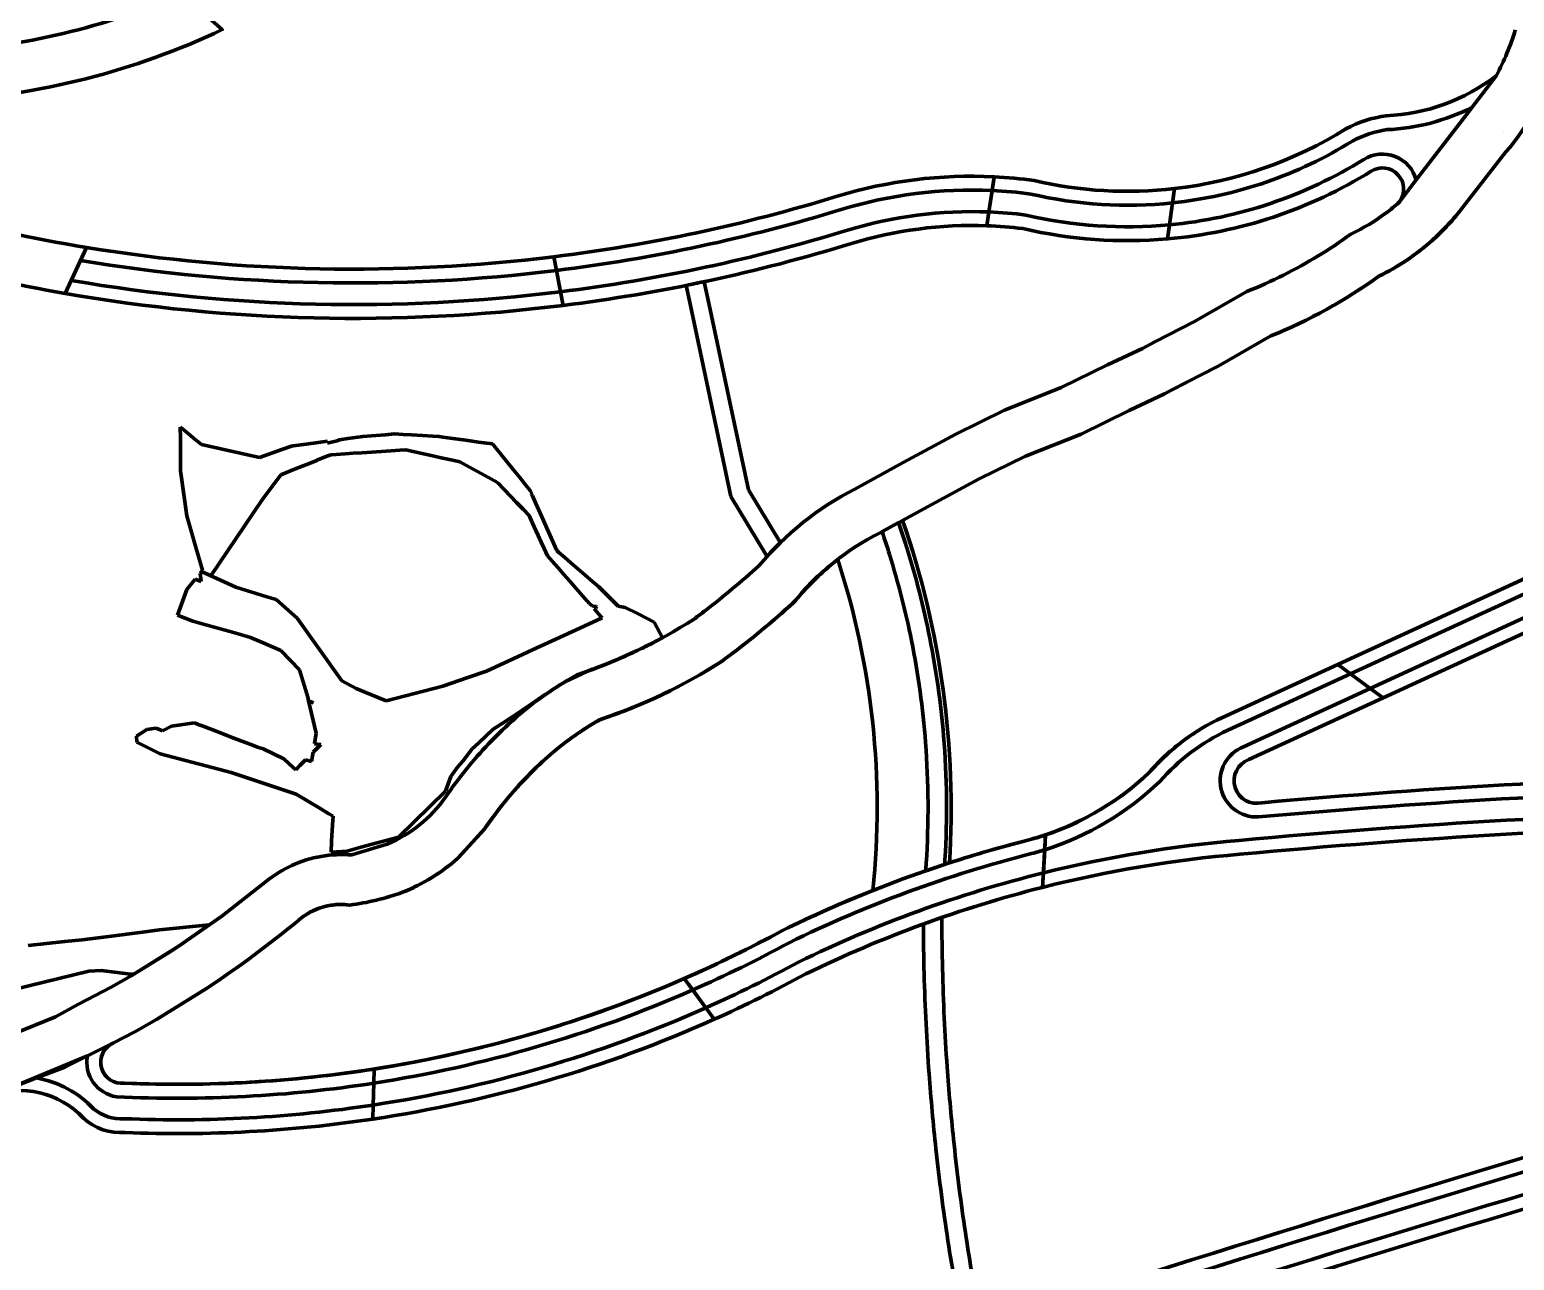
# Model space of a CAD drawing. Header units: inches. Extents: x 4096 to 6070, y 2882 to 5388.
# Drawn here: x 4502 to 4742.9, y 5058.6 to 5258.2 of the extents above; entities that cross this region are included whole.
import ezdxf

# ---------------------------------------------------------------- set-up
doc = ezdxf.new("R2010")
doc.units = ezdxf.units.IN
doc.header["$MEASUREMENT"] = 0
doc.linetypes.add('A_CONTINUOUS_LINE', pattern=[0])
for name, color, linetype, lineweight in [('access road', 150, 'Continuous', 30), ('commercial', 11, 'A_CONTINUOUS_LINE', 18), ('conservation', 92, 'Continuous', 25), ('footpath line', 2, 'Continuous', 30), ('Hatch Green', 92, 'Continuous', 15), ('secondary road', 40, 'Continuous', 30)]:
    doc.layers.add(name, color=color, linetype=linetype, lineweight=lineweight)

# ---------------------------------------------------------------- blocks, each defined once
blk = doc.blocks.new('commercial')
at = {"layer": 'commercial', "lineweight": 90}
for p, q in [((4741.48, 5238.41), (4734.49, 5229.45)), ((4707.66, 5210.45), (4707.66, 5210.45)), ((4703.34, 5208.56), (4694.78, 5203.67)), ((4694.78, 5203.67), (4687.42, 5199.86)), ((4686.09, 5199.17), (4680.39, 5196.49)), ((4687.42, 5199.86), (4686.09, 5199.17)), ((4687.42, 5199.86), (4687.42, 5199.86)), ((4680.39, 5196.49), (4672.55, 5192.66)), ((4729.74, 5162.41), (4800.31, 5194.85)), ((4672.55, 5192.66), (4663.52, 5189.07)), ((4663.52, 5189.07), (4656.02, 5185.38)), ((4656.02, 5185.38), (4647.63, 5180.84)), ((4647.63, 5180.84), (4643.61, 5178.65)), ((4633.08, 5172.31), (4633.08, 5172.31)), ((4695.41, 5146.64), (4729.74, 5162.41)), ((4575.85, 5128.65), (4572.22, 5124.67)), ((4572.22, 5124.67), (4571.52, 5123.9)), ((4572.22, 5124.67), (4572.22, 5124.67)), ((4530.65, 5102.71), (4522.56, 5097.66)), ((4522.56, 5097.66), (4519.06, 5095.7)), ((4519.06, 5095.7), (4515.55, 5093.88))]:
    blk.add_line(p, q, dxfattribs=at)
for centre, radius, start, end in [((4709.19, 5265.99), 42.47, 319.5019, 340.3713), ((4704.12, 5252.53), 38.15, 296.0192, 322.7602), ((4672.35, 5285.26), 82.72, 295.2706, 305.8999), ((4672.35, 5285.26), 82.72, 292.0007, 295.2706), ((4509.36, 5132), 142.12, 7.7427, 19.1603), ((4658.99, 5138.83), 42.34, 127.7319, 141.0181), ((4509.36, 5132), 130.12, 354.0998, 18.0475), ((4530.36, 5270.4), 142.04, 306.1498, 312.3699), ((4567.43, 5228.32), 86.34, 288.4169, 302.7557), ((4509.36, 5132), 142.12, 356.4068, 7.7427), ((4617.35, 5105.08), 47.12, 118.7144, 131.0202), ((4710.27, 5114.66), 35.26, 114.9242, 126.867), ((4710.27, 5114.66), 35.26, 126.867, 139.0767), ((4627.2, 5093.99), 61.95, 131.167, 145.9873), ((4652.29, 5170.78), 45.53, 284.8295, 313.5016), ((4714.31, 4928.4), 204.66, 104.246, 107.9579), ((4551, 5147.02), 30.91, 291.783, 311.5906), ((4714.31, 4928.4), 204.66, 111.6512, 116.1519), ((4552.44, 5105.92), 10.42, 81.9999, 130.8954), ((4548.75, 5156.23), 40.32, 277.3211, 289.9001), ((4434.69, 5247.94), 174.07, 303.4569, 309.5887), ((4526.1, 5292.24), 205.06, 285.3393, 298.5501), ((4526.1, 5292.24), 205.06, 267.5556, 285.3393), ((4516.91, 5090.75), 3.41, 113.4711, 277.433)]:
    blk.add_arc(centre, radius, start, end, dxfattribs=at)
blk = doc.blocks.new('conservation')
at = {"layer": 'conservation', "lineweight": 90}
for p, q in [((4526.41, 5193.77), (4526.41, 5193.31)), ((4526.75, 5193.49), (4526.41, 5193.77)), ((4526.41, 5193.77), (4526.41, 5193.77)), ((4526.41, 5193.31), (4526.42, 5192.39)), ((4528.05, 5192.43), (4526.75, 5193.49)), ((4526.75, 5193.49), (4526.75, 5193.49)), ((4526.42, 5192.39), (4526.43, 5191.14)), ((4526.43, 5191.14), (4526.44, 5190.64)), ((4528.51, 5192.05), (4528.05, 5192.43)), ((4528.05, 5192.43), (4528.05, 5192.43)), ((4529.88, 5190.93), (4528.51, 5192.05)), ((4528.51, 5192.05), (4528.51, 5192.05)), ((4539.28, 5188.83), (4529.88, 5190.93)), ((4529.88, 5190.93), (4529.88, 5190.93)), ((4546.83, 5191.02), (4544.74, 5190.75)), ((4548.76, 5191.28), (4546.83, 5191.02)), ((4550.32, 5191.49), (4548.76, 5191.28)), ((4550.32, 5191.22), (4550.32, 5191.49)), ((4550.32, 5191.49), (4550.32, 5191.49)), ((4550.47, 5191.25), (4550.32, 5191.22)), ((4550.32, 5191.22), (4550.32, 5191.22)), ((4551.84, 5191.53), (4550.47, 5191.25)), ((4550.47, 5191.25), (4550.47, 5191.25)), ((4552.23, 5191.74), (4551.84, 5191.53)), ((4553.62, 5191.93), (4552.23, 5191.74)), ((4552.23, 5191.74), (4552.23, 5191.74)), ((4552.23, 5191.74), (4552.23, 5191.74)), ((4552.23, 5191.74), (4552.23, 5191.74)), ((4555.21, 5192.14), (4553.62, 5191.93)), ((4553.62, 5191.93), (4553.62, 5191.93)), ((4553.62, 5191.93), (4553.62, 5191.93)), ((4556.03, 5192.25), (4555.21, 5192.14)), ((4555.21, 5192.14), (4555.21, 5192.14)), ((4555.21, 5192.14), (4555.21, 5192.14)), ((4556.73, 5192.31), (4556.03, 5192.25)), ((4558.15, 5192.42), (4556.73, 5192.31)), ((4556.73, 5192.31), (4556.73, 5192.31)), ((4556.73, 5192.31), (4556.73, 5192.31)), ((4559.7, 5192.55), (4558.15, 5192.42)), ((4558.15, 5192.42), (4558.15, 5192.42)), ((4558.15, 5192.42), (4558.15, 5192.42)), ((4561.15, 5192.67), (4559.7, 5192.55)), ((4559.7, 5192.55), (4559.7, 5192.55)), ((4561.15, 5192.67), (4561.15, 5192.67)), ((4561.15, 5192.67), (4561.15, 5192.67)), ((4562.56, 5192.59), (4561.15, 5192.67)), ((4562.56, 5192.59), (4562.56, 5192.59)), ((4562.56, 5192.59), (4562.56, 5192.59)), ((4563.94, 5192.51), (4562.56, 5192.59)), ((4563.94, 5192.51), (4563.94, 5192.51)), ((4563.94, 5192.51), (4563.94, 5192.51)), ((4565.72, 5192.41), (4563.94, 5192.51)), ((4565.72, 5192.41), (4565.72, 5192.41)), ((4567.37, 5192.32), (4565.72, 5192.41)), ((4565.72, 5192.41), (4565.72, 5192.41)), ((4567.37, 5192.32), (4567.37, 5192.32)), ((4567.37, 5192.32), (4567.37, 5192.32)), ((4568.4, 5192.26), (4567.37, 5192.32)), ((4569.02, 5192.17), (4568.4, 5192.26)), ((4569.02, 5192.17), (4569.02, 5192.17)), ((4569.02, 5192.17), (4569.02, 5192.17)), ((4570.64, 5191.94), (4569.02, 5192.17)), ((4570.64, 5191.94), (4570.64, 5191.94)), ((4570.64, 5191.94), (4570.64, 5191.94)), ((4572.74, 5191.65), (4570.64, 5191.94)), ((4572.74, 5191.65), (4572.74, 5191.65)), ((4572.74, 5191.65), (4572.74, 5191.65)), ((4574.82, 5191.36), (4572.74, 5191.65)), ((4574.82, 5191.36), (4574.82, 5191.36)), ((4574.82, 5191.36), (4574.82, 5191.36)), ((4577.08, 5191.04), (4574.82, 5191.36)), ((4577.08, 5191.04), (4577.08, 5191.04)), ((4577.08, 5191.04), (4577.08, 5191.04)), ((4579.07, 5188.59), (4577.08, 5191.04)), ((4526.44, 5190.64), (4526.45, 5189.28)), ((4526.45, 5189.28), (4526.47, 5186.64)), ((4542.91, 5190.12), (4539.28, 5188.83)), ((4544.61, 5190.73), (4542.91, 5190.12)), ((4542.91, 5190.12), (4542.91, 5190.12)), ((4544.74, 5190.75), (4544.61, 5190.73)), ((4544.74, 5190.75), (4544.74, 5190.75)), ((4548.55, 5188.38), (4548.58, 5188.4)), ((4548.58, 5188.4), (4550.35, 5189.1)), ((4550.35, 5189.1), (4550.84, 5189.3)), ((4550.84, 5189.3), (4551.69, 5189.35)), ((4551.69, 5189.35), (4553.15, 5189.45)), ((4553.15, 5189.45), (4554.45, 5189.53)), ((4554.45, 5189.53), (4555.85, 5189.62)), ((4555.85, 5189.62), (4560.6, 5189.93)), ((4555.85, 5189.62), (4557.48, 5189.73)), ((4557.48, 5189.73), (4557.49, 5189.74)), ((4560.6, 5189.93), (4562.05, 5190.03)), ((4562.05, 5190.03), (4562.99, 5190.09)), ((4562.99, 5190.09), (4563.02, 5190.09)), ((4563.02, 5190.09), (4564.42, 5189.78)), ((4564.42, 5189.78), (4566.15, 5189.39)), ((4566.15, 5189.39), (4567.6, 5189.07)), ((4567.6, 5189.07), (4567.61, 5189.06)), ((4567.61, 5189.06), (4568.96, 5188.76)), ((4568.96, 5188.76), (4568.99, 5188.76)), ((4568.99, 5188.76), (4570.86, 5188.34)), ((4579.07, 5188.59), (4579.07, 5188.59)), ((4579.07, 5188.59), (4579.07, 5188.59)), ((4580.44, 5186.9), (4579.07, 5188.59)), ((4579.07, 5188.59), (4579.07, 5188.59)), ((4526.47, 5186.64), (4526.48, 5186.28)), ((4526.48, 5186.28), (4527.45, 5179.4)), ((4539.68, 5181.96), (4542.72, 5186.06)), ((4542.72, 5186.06), (4545.23, 5187.06)), ((4545.23, 5187.06), (4546.78, 5187.68)), ((4546.78, 5187.68), (4548.55, 5188.38)), ((4570.86, 5188.34), (4571.75, 5188.14)), ((4571.75, 5188.14), (4572.23, 5187.88)), ((4572.23, 5187.88), (4572.72, 5187.61)), ((4572.72, 5187.61), (4574.53, 5186.63)), ((4574.53, 5186.63), (4576.42, 5185.6)), ((4580.44, 5186.9), (4580.44, 5186.9)), ((4581.48, 5185.62), (4580.44, 5186.9)), ((4576.42, 5185.6), (4577.86, 5184.81)), ((4577.86, 5184.81), (4579, 5183.62)), ((4579, 5183.62), (4580, 5182.57)), ((4581.48, 5185.62), (4581.48, 5185.62)), ((4581.48, 5185.62), (4581.48, 5185.62)), ((4582.66, 5184.16), (4581.48, 5185.62)), ((4581.48, 5185.62), (4581.48, 5185.62)), ((4582.66, 5184.16), (4582.66, 5184.16)), ((4583.18, 5183.52), (4582.66, 5184.16)), ((4582.66, 5184.16), (4582.66, 5184.16)), ((4531.37, 5169.65), (4539.68, 5181.96)), ((4539.68, 5181.96), (4539.68, 5181.96)), ((4580, 5182.57), (4580.97, 5181.56)), ((4580.97, 5181.56), (4582.02, 5180.46)), ((4583.44, 5182.93), (4583.18, 5183.52)), ((4583.37, 5182.89), (4583.44, 5182.93)), ((4583.4, 5182.85), (4583.37, 5182.89)), ((4583.4, 5182.85), (4583.4, 5182.85)), ((4583.54, 5182.64), (4583.4, 5182.85)), ((4583.58, 5182.61), (4583.54, 5182.64)), ((4584.12, 5181.38), (4583.58, 5182.61)), ((4583.58, 5182.61), (4583.58, 5182.61)), ((4584.12, 5181.38), (4584.12, 5181.38)), ((4584.85, 5179.72), (4584.12, 5181.38)), ((4584.12, 5181.38), (4584.12, 5181.38)), ((4527.45, 5179.4), (4529.01, 5174.07)), ((4582.02, 5180.46), (4582.99, 5179.44)), ((4582.99, 5179.44), (4583.57, 5178.17)), ((4584.85, 5179.72), (4584.85, 5179.72)), ((4585.33, 5178.63), (4584.85, 5179.72)), ((4584.85, 5179.72), (4584.85, 5179.72)), ((4583.57, 5178.17), (4584.1, 5177.02)), ((4584.1, 5177.02), (4584.49, 5176.17)), ((4585.33, 5178.63), (4585.33, 5178.63)), ((4585.89, 5177.36), (4585.33, 5178.63)), ((4585.33, 5178.63), (4585.33, 5178.63)), ((4585.89, 5177.36), (4585.89, 5177.36)), ((4586.37, 5176.28), (4585.89, 5177.36)), ((4585.89, 5177.36), (4585.89, 5177.36)), ((4529.01, 5174.07), (4530.02, 5170.57)), ((4584.49, 5176.17), (4584.98, 5175.1)), ((4584.98, 5175.1), (4585.44, 5174.1)), ((4585.44, 5174.1), (4585.99, 5172.91)), ((4586.37, 5176.28), (4586.37, 5176.28)), ((4586.79, 5175.33), (4586.37, 5176.28)), ((4586.37, 5176.28), (4586.37, 5176.28)), ((4586.79, 5175.33), (4586.79, 5175.33)), ((4587.22, 5174.35), (4586.79, 5175.33)), ((4586.79, 5175.33), (4586.79, 5175.33)), ((4587.22, 5174.35), (4587.22, 5174.35)), ((4587.49, 5173.74), (4587.22, 5174.35)), ((4585.99, 5172.91), (4586.81, 5171.97)), ((4586.81, 5171.97), (4587.73, 5170.93)), ((4587.83, 5173.44), (4587.49, 5173.74)), ((4587.49, 5173.74), (4587.49, 5173.74)), ((4587.85, 5173.42), (4587.83, 5173.44)), ((4587.85, 5173.42), (4587.85, 5173.42)), ((4588.8, 5172.61), (4587.85, 5173.42)), ((4587.85, 5173.42), (4587.85, 5173.42)), ((4588.8, 5172.61), (4588.8, 5172.61)), ((4589.78, 5171.76), (4588.8, 5172.61)), ((4588.8, 5172.61), (4588.8, 5172.61)), ((4589.78, 5171.76), (4589.78, 5171.76)), ((4590.89, 5170.81), (4589.78, 5171.76)), ((4589.78, 5171.76), (4589.78, 5171.76)), ((4529.84, 5170.35), (4529.64, 5170.09)), ((4529.64, 5170.09), (4529.79, 5168.74)), ((4530.02, 5170.57), (4529.84, 5170.35)), ((4535.44, 5167.79), (4529.84, 5170.35)), ((4529.84, 5170.35), (4529.84, 5170.35)), ((4529.84, 5170.35), (4531.37, 5169.65)), ((4587.73, 5170.93), (4588.64, 5169.89)), ((4588.64, 5169.89), (4589.61, 5168.79)), ((4590.89, 5170.81), (4590.89, 5170.81)), ((4592.05, 5169.81), (4590.89, 5170.81)), ((4590.89, 5170.81), (4590.89, 5170.81)), ((4592.05, 5169.81), (4592.05, 5169.81)), ((4593.31, 5168.73), (4592.05, 5169.81)), ((4527.49, 5167.43), (4525.94, 5163.26)), ((4528.85, 5169.12), (4527.49, 5167.43)), ((4529.79, 5168.74), (4528.85, 5169.12)), ((4529.79, 5168.74), (4529.79, 5168.74)), ((4535.44, 5167.79), (4535.44, 5167.79)), ((4540.43, 5166.26), (4535.44, 5167.79)), ((4535.44, 5167.79), (4535.44, 5167.79)), ((4589.61, 5168.79), (4590.6, 5167.65)), ((4590.6, 5167.65), (4590.61, 5167.65)), ((4590.61, 5167.65), (4591.73, 5166.38)), ((4593.31, 5168.73), (4593.31, 5168.73)), ((4593.31, 5168.73), (4593.31, 5168.73)), ((4594.3, 5167.87), (4593.31, 5168.73)), ((4594.3, 5167.87), (4594.3, 5167.87)), ((4594.3, 5167.87), (4594.3, 5167.87)), ((4595.22, 5166.97), (4594.3, 5167.87)), ((4596.27, 5165.92), (4595.22, 5166.97)), ((4595.22, 5166.97), (4595.22, 5166.97)), ((4595.22, 5166.97), (4595.22, 5166.97)), ((4541.96, 5165.8), (4540.43, 5166.26)), ((4545.37, 5162.79), (4541.96, 5165.8)), ((4591.73, 5166.38), (4592.44, 5165.56)), ((4592.44, 5165.56), (4592.47, 5165.54)), ((4592.47, 5165.54), (4592.83, 5165.13)), ((4592.83, 5165.13), (4592.86, 5165.12)), ((4592.86, 5165.12), (4593.26, 5164.79)), ((4593.26, 5164.79), (4593.31, 5164.77)), ((4593.31, 5164.77), (4593.39, 5164.74)), ((4593.39, 5164.74), (4593.53, 5164.68)), ((4593.53, 5164.68), (4593.95, 5164.68)), ((4593.86, 5164.42), (4593.56, 5164.29)), ((4593.98, 5164.65), (4593.86, 5164.42)), ((4593.95, 5164.68), (4593.98, 5164.65)), ((4597.48, 5164.73), (4596.27, 5165.92)), ((4596.27, 5165.92), (4596.27, 5165.92)), ((4596.27, 5165.92), (4596.27, 5165.92)), ((4596.27, 5165.92), (4596.27, 5165.92)), ((4598.6, 5164.54), (4597.48, 5164.73)), ((4598.6, 5164.54), (4598.6, 5164.54)), ((4600.68, 5163.48), (4598.6, 5164.54)), ((4598.6, 5164.54), (4598.6, 5164.54)), ((4598.6, 5164.54), (4598.6, 5164.54)), ((4525.94, 5163.26), (4528.45, 5162.32)), ((4528.45, 5162.32), (4530.56, 5161.72)), ((4545.37, 5162.79), (4545.37, 5162.79)), ((4545.37, 5162.79), (4545.37, 5162.79)), ((4548.99, 5157.7), (4545.37, 5162.79)), ((4545.37, 5162.79), (4545.37, 5162.79)), ((4594.85, 5162.82), (4591.26, 5161.17)), ((4593.56, 5164.29), (4594.08, 5163.7)), ((4594.08, 5163.7), (4594.1, 5163.67)), ((4594.1, 5163.67), (4594.85, 5162.82)), ((4603.28, 5162.14), (4600.68, 5163.48)), ((4600.68, 5163.48), (4600.68, 5163.48)), ((4603.28, 5162.14), (4603.28, 5162.14)), ((4604.66, 5159.61), (4603.28, 5162.14)), ((4603.28, 5162.14), (4603.28, 5162.14)), ((4530.56, 5161.72), (4535.24, 5160.39)), ((4535.24, 5160.39), (4537.79, 5159.67)), ((4537.79, 5159.67), (4540.25, 5158.61)), ((4591.26, 5161.17), (4587.35, 5159.37)), ((4540.25, 5158.61), (4542.71, 5157.56)), ((4542.71, 5157.56), (4544.23, 5155.98)), ((4548.99, 5157.7), (4548.99, 5157.7)), ((4552.62, 5152.6), (4548.99, 5157.7)), ((4548.99, 5157.7), (4548.99, 5157.7)), ((4584.26, 5157.95), (4580.43, 5156.19)), ((4587.35, 5159.37), (4584.26, 5157.95)), ((4544.23, 5155.98), (4545.74, 5154.4)), ((4580.43, 5156.19), (4576.1, 5154.2)), ((4545.74, 5154.4), (4547.09, 5149.96)), ((4552.62, 5152.6), (4552.62, 5152.6)), ((4554.97, 5151.37), (4552.62, 5152.6)), ((4573.08, 5153.15), (4569, 5151.73)), ((4576.1, 5154.2), (4573.08, 5153.15)), ((4573.08, 5153.15), (4573.08, 5153.15)), ((4588.93, 5152.51), (4592.47, 5154.2)), ((4547.09, 5149.96), (4547.23, 5149.35)), ((4556.22, 5150.85), (4554.97, 5151.37)), ((4556.22, 5150.85), (4556.22, 5150.85)), ((4556.22, 5150.85), (4556.22, 5150.85)), ((4559.79, 5149.36), (4556.22, 5150.85)), ((4564.39, 5150.55), (4559.79, 5149.36)), ((4569, 5151.73), (4564.39, 5150.55)), ((4564.39, 5150.55), (4564.39, 5150.55)), ((4569, 5151.73), (4569, 5151.73)), ((4582.63, 5148.34), (4585.66, 5150.43)), ((4585.66, 5150.43), (4585.68, 5150.44)), ((4547.23, 5149.35), (4548.01, 5149.04)), ((4548.01, 5149.04), (4547.23, 5149.35)), ((4547.23, 5149.35), (4548.46, 5144.15)), ((4559.79, 5149.36), (4559.79, 5149.36)), ((4580.98, 5147.2), (4582.55, 5148.29)), ((4582.55, 5148.29), (4582.63, 5148.34)), ((4524.96, 5145.28), (4523.53, 5144.53)), ((4528.7, 5145.8), (4524.96, 5145.28)), ((4524.96, 5145.28), (4524.96, 5145.28)), ((4524.96, 5145.28), (4524.96, 5145.28)), ((4529.32, 5145.56), (4528.7, 5145.8)), ((4529.94, 5145.32), (4529.32, 5145.56)), ((4529.32, 5145.56), (4529.32, 5145.56)), ((4532.64, 5144.28), (4529.94, 5145.32)), ((4529.94, 5145.32), (4529.94, 5145.32)), ((4577.18, 5144.78), (4579.06, 5145.98)), ((4579.06, 5145.98), (4579.26, 5146.11)), ((4579.06, 5145.98), (4579.06, 5145.98)), ((4579.26, 5146.11), (4580.98, 5147.2)), ((4520.97, 5144.73), (4519.3, 5143.64)), ((4519.3, 5143.64), (4519.36, 5142.65)), ((4519.36, 5142.65), (4519.55, 5142.59)), ((4519.55, 5142.59), (4519.36, 5142.65)), ((4519.36, 5142.65), (4523.17, 5140.79)), ((4522.5, 5144.95), (4520.97, 5144.73)), ((4523.53, 5144.53), (4522.5, 5144.95)), ((4522.5, 5144.95), (4522.5, 5144.95)), ((4522.5, 5144.95), (4522.5, 5144.95)), ((4534.67, 5143.5), (4532.64, 5144.28)), ((4532.64, 5144.28), (4532.64, 5144.28)), ((4534.67, 5143.5), (4534.67, 5143.5)), ((4534.67, 5143.5), (4538.28, 5142.11)), ((4548.46, 5144.15), (4548.18, 5142.42)), ((4574.87, 5142.57), (4577.18, 5144.78)), ((4523.17, 5140.79), (4524.19, 5140.52)), ((4524.19, 5140.52), (4534.67, 5137.74)), ((4538.92, 5141.86), (4538.28, 5142.11)), ((4539.88, 5141.61), (4538.92, 5141.86)), ((4543.21, 5139.95), (4539.88, 5141.61)), ((4547.95, 5141.03), (4547.7, 5139.55)), ((4549.19, 5142.3), (4547.95, 5141.03)), ((4548.18, 5142.42), (4549.19, 5142.3)), ((4549.19, 5142.3), (4549.19, 5142.3)), ((4572.26, 5139.58), (4573.78, 5141.59)), ((4573.78, 5141.59), (4574.87, 5142.57)), ((4544.1, 5139.15), (4543.21, 5139.95)), ((4543.21, 5139.95), (4543.21, 5139.95)), ((4545.16, 5138.18), (4544.1, 5139.15)), ((4545.83, 5138.87), (4545.16, 5138.18)), ((4546.74, 5139.8), (4545.83, 5138.87)), ((4547.7, 5139.55), (4546.74, 5139.8)), ((4570.33, 5137.11), (4571.38, 5138.61)), ((4571.38, 5138.61), (4572.26, 5139.58)), ((4534.67, 5137.74), (4545.19, 5134.23)), ((4569.44, 5134.74), (4570.33, 5137.11)), ((4570.33, 5137.11), (4570.33, 5137.11)), ((4545.19, 5134.23), (4549.21, 5131.83)), ((4561.84, 5127.24), (4569.44, 5134.74)), ((4569.44, 5134.74), (4569.44, 5134.74)), ((4549.21, 5131.83), (4550.53, 5131.04)), ((4550.53, 5131.04), (4551.19, 5130.64)), ((4551.19, 5130.64), (4551.11, 5129.24)), ((4551.11, 5129.24), (4550.97, 5126.63)), ((4550.97, 5126.63), (4550.87, 5124.84)), ((4555.69, 5125.65), (4561.84, 5127.24)), ((4550.87, 5124.84), (4553.48, 5125.01)), ((4553.48, 5125.01), (4555.69, 5125.65)), ((4520.26, 5111.85), (4514.81, 5111.16)), ((4523.02, 5112.2), (4520.26, 5111.85)), ((4520.26, 5111.85), (4520.26, 5111.85)), ((4520.26, 5111.85), (4520.26, 5111.85)), ((4531.12, 5113.03), (4523.02, 5112.2)), ((4526.22, 5109.61), (4531.12, 5113.03)), ((4531.12, 5113.03), (4531.12, 5113.03)), ((4507.68, 5110.32), (4501.74, 5109.71)), ((4510.48, 5110.61), (4507.68, 5110.32)), ((4507.68, 5110.32), (4507.68, 5110.32)), ((4507.68, 5110.32), (4507.68, 5110.32)), ((4514.81, 5111.16), (4510.48, 5110.61)), ((4514.81, 5111.16), (4514.81, 5111.16)), ((4514.81, 5111.16), (4514.81, 5111.16)), ((4524.66, 5108.63), (4526.22, 5109.61)), ((4518.86, 5105.01), (4524.66, 5108.63)), ((4496.94, 5101.93), (4511.59, 5105.54)), ((4511.59, 5105.54), (4513.59, 5105.63)), ((4511.59, 5105.54), (4511.59, 5105.54)), ((4513.59, 5105.63), (4517.9, 5105.09)), ((4517.9, 5105.09), (4518.38, 5105.05)), ((4518.38, 5105.05), (4518.86, 5105.01))]:
    blk.add_line(p, q, dxfattribs=at)
for centre, radius, start, end in [((4564.84, 5232.91), 83.42, 296.8432, 298.5144), ((4564.84, 5232.91), 83.42, 294.2243, 296.8432), ((4564.84, 5232.91), 83.42, 289.3466, 291.6705), ((4564.84, 5232.91), 83.42, 291.6705, 294.2243), ((4617.42, 5104.9), 55.49, 120.8955, 124.8902)]:
    blk.add_arc(centre, radius, start, end, dxfattribs=at)
blk = doc.blocks.new('road 5')
at = {"layer": 'footpath line', "lineweight": 90}
for p, q in [((4612.23, 5213.61), (4611.43, 5217.37)), ((4611.43, 5217.37), (4611.43, 5217.37)), ((4608.49, 5216.77), (4609.18, 5213.51)), ((4609.18, 5213.51), (4612.87, 5196.12)), ((4615.58, 5197.82), (4612.23, 5213.61)), ((4612.23, 5213.61), (4612.23, 5213.61)), ((4612.87, 5196.12), (4615.76, 5182.51)), ((4618.59, 5183.63), (4615.58, 5197.82)), ((4615.58, 5197.82), (4615.58, 5197.82)), ((4623.77, 5175.03), (4618.59, 5183.63)), ((4615.76, 5182.51), (4621.53, 5172.94)), ((4642.94, 5178.28), (4640.27, 5176.82)), ((4642.94, 5178.28), (4642.94, 5178.28)), ((4644.23, 5174.38), (4644.23, 5174.38)), ((4621.53, 5172.94), (4621.97, 5173.18)), ((4648.02, 5159.56), (4648.02, 5159.56)), ((4650.25, 5143.69), (4650.25, 5143.69)), ((4650.49, 5123.63), (4650.49, 5123.63)), ((4649.98, 5114.23), (4649.98, 5114.23)), ((4650.08, 5105.88), (4650.08, 5105.88)), ((4650.83, 5089.99), (4650.83, 5089.99)), ((4651.86, 5078.28), (4651.86, 5078.28)), ((4653.66, 5064.05), (4653.66, 5064.05))]:
    blk.add_line(p, q, dxfattribs=at)
for centre, radius, start, end in [((4554.62, 5485.11), 273.7, 281.3518, 281.9798), ((4509.36, 5132), 138.37, 17.2946, 18.9007), ((4509.36, 5132), 141.37, 17.4458, 19.1095), ((4658.74, 5139.23), 50.05, 134.3289, 137.2921), ((4509.36, 5132), 141.37, 11.2412, 17.4458), ((4509.36, 5132), 138.37, 11.3174, 17.2946), ((4509.36, 5132), 141.37, 4.7436, 11.2412), ((4509.36, 5132), 138.37, 4.397, 11.3174), ((4509.36, 5132), 141.37, 356.6042, 4.7436), ((4509.36, 5132), 138.37, 356.2899, 4.397), ((4509.36, 5132), 141.37, 356.2832, 356.6042), ((4509.36, 5132), 138.37, 355.7726, 356.2899), ((4713.51, 4930.23), 202.67, 108.1327, 109.0511), ((4715.24, 4925.76), 199.45, 109.0978, 110.0119), ((4993.64, 5114.18), 343.66, 179.9908, 181.383), ((4993.64, 5114.18), 346.66, 180.1669, 181.501), ((4993.64, 5114.18), 346.66, 181.501, 184.1875), ((4993.64, 5114.18), 343.66, 181.383, 184.0355), ((4993.64, 5114.18), 343.66, 184.0355, 185.9953), ((4993.64, 5114.18), 346.66, 184.1875, 186.2081), ((4993.64, 5114.18), 343.66, 185.9953, 188.3869), ((4993.64, 5114.18), 346.66, 186.2081, 188.6914), ((4993.64, 5114.18), 343.66, 188.3869, 190.8207), ((4993.64, 5114.18), 346.66, 188.6914, 191.0865)]:
    blk.add_arc(centre, radius, start, end, dxfattribs=at)

msp = doc.modelspace()

# ---------------------------------------------------------------- hatches: boundary and pattern name
at = {"layer": 'Hatch Green'}
h = msp.add_hatch(dxfattribs=at)
h.set_pattern_fill('DOTS', color=256, scale=15, style=0)
h.paths.add_polyline_path([(4546.83, 5191.02), (4546.82, 5190.5), (4547.13, 5190.56)])
h.paths.add_polyline_path([(4548.76, 5191.28), (4548.73, 5190.89), (4549, 5190.95)])
h = msp.add_hatch(dxfattribs=at)
h.set_pattern_fill('DOTS', color=256, scale=15, style=0)
h.paths.add_polyline_path([(4552.26, 5191.67), (4552.23, 5191.74), (4550.32, 5191.49), (4550.7, 5190.89)])
h = msp.add_hatch(dxfattribs=at)
h.set_pattern_fill('DOTS', color=256, scale=15, style=0)
h.paths.add_polyline_path([(4550.32, 5191.49), (4550.32, 5191.22), (4550.47, 5191.25)])

# ---------------------------------------------------------------- linework, layer by layer
at = {"layer": 'access road', "lineweight": 90}
for points in [[(4526.62, 5264.05, -0.087978), (4487.36, 5254.66, 0.951362), (4483.4, 5220.84, 0.022801), (4507.76, 5215.45), (4511.18, 5222.93, -0.025381), (4484.71, 5228.67, -0.778588), (4487.84, 5246.67, 0.095639), (4533.23, 5258.26), (4526.62, 5264.05, -0.087978)], [(4716.59, 5240.18, -0.085697), (4722.18, 5242.03, 0.106707), (4736, 5245.66), (4739.95, 5250.8, -0.153978), (4722.08, 5244.28, 0.090144), (4715.53, 5242.17, -0.111555), (4687.73, 5232.46), (4687.41, 5230.16, 0.113167), (4716.59, 5240.18, -0.085697)], [(4718.44, 5237.21, -0.502003), (4726.95, 5233.87), (4736, 5245.66, -0.106707), (4722.18, 5242.03, 0.085697), (4716.59, 5240.18, -0.113167), (4687.41, 5230.16), (4686.91, 5226.59, 0.116211), (4718.44, 5237.21, -0.502003)], [(4719.63, 5235.3, -0.823922), (4724.24, 5230.34), (4726.95, 5233.87, 0.502003), (4718.44, 5237.21, -0.116211), (4686.91, 5226.59), (4686.59, 5224.31, 0.118015), (4719.63, 5235.3, -0.823922)], [(4633.61, 5229.07, -0.085375), (4658.11, 5232.15), (4658.44, 5234.38, 0.086334), (4632.98, 5231.23, -0.044073), (4587.04, 5221.41), (4587.45, 5219.19, 0.043921), (4633.61, 5229.07, -0.085375)], [(4687.73, 5232.46, -0.086108), (4664.93, 5233.78, 0.021776), (4658.44, 5234.38), (4658.11, 5232.15, -0.02175), (4664.41, 5231.59, 0.084033), (4687.41, 5230.16), (4687.73, 5232.46, -0.086108)], [(4634.64, 5225.72, -0.083578), (4657.59, 5228.68), (4658.11, 5232.15, 0.085375), (4633.61, 5229.07, -0.043921), (4587.45, 5219.19), (4588.1, 5215.73, 0.043926), (4634.64, 5225.72, -0.083578)], [(4687.41, 5230.16, -0.084033), (4664.41, 5231.59, 0.02175), (4658.11, 5232.15), (4657.59, 5228.68, -0.021691), (4663.62, 5228.18, 0.081008), (4686.91, 5226.59), (4687.41, 5230.16, -0.084033)], [(4635.3, 5223.57, -0.082287), (4657.26, 5226.45), (4657.59, 5228.68, 0.083578), (4634.64, 5225.72, -0.043926), (4588.1, 5215.73), (4588.51, 5213.52, 0.043799), (4635.3, 5223.57, -0.082287)], [(4686.91, 5226.59, -0.081008), (4663.62, 5228.18, 0.021691), (4657.59, 5228.68), (4657.26, 5226.45, -0.021637), (4663.1, 5225.99, 0.079217), (4686.59, 5224.31), (4686.91, 5226.59, -0.081008)], [(4857.46, 5218.64, 0.369496), (4861.19, 5225.09), (4858.95, 5224.81, -0.387533), (4856.63, 5220.73), (4714.21, 5155.28), (4716.28, 5153.75), (4857.46, 5218.64, 0.369496)], [(4862.43, 5217.07, 0.351943), (4867.14, 5225.85), (4861.19, 5225.09, -0.369496), (4857.46, 5218.64), (4716.28, 5153.75), (4719.49, 5151.37), (4862.43, 5217.07, 0.351943)], [(4863.31, 5215, 0.348357), (4869.38, 5226.13), (4867.14, 5225.85, -0.351943), (4862.43, 5217.07), (4719.49, 5151.37), (4721.56, 5149.85), (4863.31, 5215, 0.348357)], [(4587.45, 5219.19), (4587.04, 5221.41, -0.071427), (4511.18, 5222.93), (4510.21, 5220.81, 0.072126), (4587.45, 5219.19)], [(4588.1, 5215.73), (4587.45, 5219.19, -0.072126), (4510.21, 5220.81), (4508.73, 5217.57, 0.073512), (4588.1, 5215.73)], [(4588.51, 5213.52), (4588.1, 5215.73, -0.073512), (4508.73, 5217.57), (4507.76, 5215.45, 0.074181), (4588.51, 5213.52)], [(4685.33, 5136.28, -0.105777), (4696.36, 5144.6), (4716.28, 5153.75), (4714.21, 5155.28), (4695.41, 5146.64, 0.105777), (4683.63, 5137.76, -0.109154), (4666.8, 5127.63), (4666.66, 5125.22, 0.115454), (4685.33, 5136.28, -0.105777)], [(4785.08, 5131.73), (4785.56, 5135.24, 0.016955), (4701.33, 5130.54, -0.854404), (4698.9, 5141.91), (4719.49, 5151.37), (4716.28, 5153.75), (4696.36, 5144.6, 0.105777), (4685.33, 5136.28, -0.115454), (4666.66, 5125.22), (4666.45, 5121.47, -0.039911), (4698.14, 5126.74, -0.017551), (4785.08, 5131.73)], [(4785.56, 5135.24), (4785.86, 5137.5, 0.016867), (4701.91, 5132.85, -0.944904), (4699.77, 5139.84), (4721.56, 5149.85), (4719.49, 5151.37), (4698.9, 5141.91, 0.854404), (4701.33, 5130.54, -0.016955), (4785.56, 5135.24)], [(4784.77, 5129.47), (4785.08, 5131.73, 0.017551), (4698.14, 5126.74, 0.039911), (4666.45, 5121.47), (4666.32, 5119.12, -0.040766), (4698.34, 5124.49, -0.017404), (4784.77, 5129.47)], [(4663.94, 5126.77, 0.016384), (4666.8, 5127.63), (4666.32, 5119.12, 0.051374), (4627.92, 5105.08, -0.019518), (4613.02, 5097.71), (4608.19, 5104.32, 0.021611), (4624.1, 5112.11, -0.051996), (4663.94, 5126.77, 0.016384)], [(4666.45, 5121.47), (4666.66, 5125.22, -0.011728), (4664.52, 5124.59, 0.05124), (4625.18, 5110.14, -0.020984), (4609.55, 5102.47), (4611.66, 5099.57, 0.019894), (4626.71, 5106.99, -0.05261), (4666.45, 5121.47)], [(4666.32, 5119.12), (4666.45, 5121.47, 0.05261), (4626.71, 5106.99, -0.019894), (4611.66, 5099.57), (4613.02, 5097.71, 0.019518), (4627.92, 5105.08, -0.051374), (4666.32, 5119.12)], [(4609.55, 5102.47), (4608.19, 5104.32, -0.064174), (4557.86, 5089.65), (4557.81, 5087.36, 0.065201), (4609.55, 5102.47)], [(4611.66, 5099.57), (4609.55, 5102.47, -0.065201), (4557.81, 5087.36), (4557.73, 5083.81, 0.066875), (4611.66, 5099.57)], [(4613.02, 5097.71), (4611.66, 5099.57, -0.066875), (4557.73, 5083.81), (4557.67, 5081.53, 0.067969), (4613.02, 5097.71)], [(4557.81, 5087.36), (4557.86, 5089.65, -0.049586), (4517.35, 5087.36, -0.823731), (4515.23, 5093.72), (4511.34, 5091.78, 0.422898), (4516.04, 5085.15, 0.050511), (4557.81, 5087.36)], [(4557.73, 5083.81), (4557.81, 5087.36, -0.050511), (4516.04, 5085.15, -0.422898), (4511.34, 5091.78), (4507.7, 5089.96), (4503.09, 5088.2, -0.162679), (4512.34, 5083.21, 0.198409), (4517.3, 5081.59, 0.04808), (4557.73, 5083.81)], [(4557.67, 5081.53), (4557.73, 5083.81, -0.04808), (4517.3, 5081.59, -0.198409), (4512.34, 5083.21, 0.162679), (4503.09, 5088.2), (4495.44, 5085.27, -0.304393), (4510.7, 5081.67, 0.206918), (4517.48, 5079.35, 0.047341), (4557.67, 5081.53)], [(4747.99, 5074.02), (4747.43, 5076.2, 0.006854), (4633.78, 5040.36), (4634.67, 5038.34, -0.006696), (4747.99, 5074.02)], [(4748.87, 5070.63), (4747.99, 5074.02, 0.006696), (4634.67, 5038.34), (4636.09, 5035.13, -0.006669), (4748.87, 5070.63)], [(4749.43, 5068.45), (4748.87, 5070.63, 0.006669), (4636.09, 5035.13), (4637.03, 5033.01, -0.006753), (4749.43, 5068.45)]]:
    msp.add_lwpolyline(points, format="xyb", close=True, dxfattribs=at)
at = {"layer": 'secondary road', "lineweight": 90}
for p, q in [((4739.95, 5250.8), (4736, 5245.66)), ((4735.58, 5245.11), (4726.95, 5233.87)), ((4736, 5245.66), (4735.58, 5245.11)), ((4741.16, 5241.62), (4741.16, 5241.62)), ((4734.49, 5229.45), (4741.48, 5238.41)), ((4741.48, 5238.41), (4741.48, 5238.41)), ((4726.95, 5233.87), (4724.24, 5230.34)), ((4726.95, 5233.87), (4726.95, 5233.87)), ((4729.52, 5224.07), (4729.52, 5224.07)), ((4699.44, 5215.77), (4690.96, 5210.92)), ((4690.96, 5210.92), (4684.53, 5207.59)), ((4694.78, 5203.67), (4703.34, 5208.56)), ((4682.5, 5206.54), (4676.84, 5203.87)), ((4684.53, 5207.59), (4682.5, 5206.54)), ((4676.84, 5203.87), (4669.32, 5200.19)), ((4691.72, 5202.09), (4694.78, 5203.67)), ((4686.09, 5199.17), (4691.72, 5202.09)), ((4669.32, 5200.19), (4660.11, 5196.52)), ((4680.39, 5196.49), (4686.09, 5199.17)), ((4660.11, 5196.52), (4652.22, 5192.64)), ((4672.55, 5192.66), (4680.39, 5196.49)), ((4652.22, 5192.64), (4643.71, 5188.04)), ((4663.52, 5189.07), (4672.55, 5192.66)), ((4672.55, 5192.66), (4672.55, 5192.66)), ((4656.02, 5185.38), (4663.52, 5189.07)), ((4643.71, 5188.04), (4635.83, 5183.73)), ((4647.63, 5180.84), (4656.02, 5185.38)), ((4639.86, 5176.6), (4647.63, 5180.84)), ((4614.22, 5155.76), (4614.22, 5155.76)), ((4571.41, 5123.81), (4575.71, 5128.49)), ((4575.71, 5128.49), (4575.71, 5128.49)), ((4540.47, 5120.17), (4533.14, 5114.45)), ((4533.14, 5114.45), (4526.22, 5109.61)), ((4526.22, 5109.61), (4518.44, 5104.74)), ((4518.44, 5104.74), (4515.18, 5102.92)), ((4515.18, 5102.92), (4509.92, 5100.16)), ((4522.56, 5097.66), (4530.65, 5102.71)), ((4530.65, 5102.71), (4530.65, 5102.71)), ((4509.92, 5100.16), (4506.19, 5098.11)), ((4506.19, 5098.11), (4499.49, 5095.42)), ((4519.06, 5095.7), (4522.56, 5097.66)), ((4515.55, 5093.88), (4519.06, 5095.7)), ((4511.34, 5091.78), (4515.23, 5093.72)), ((4499.43, 5086.8), (4511.34, 5091.78))]:
    msp.add_line(p, q, dxfattribs=at)
for centre, radius, start, end in [((4701.6, 5270.99), 43.34, 332.2291, 342.8668), ((4709.19, 5265.99), 42.47, 319.5019, 340.3713), ((4701.81, 5255.77), 33.95, 306.6065, 311.1226), ((4721.45, 5232.37), 3.45, 321.0418, 323.9296), ((4704.12, 5252.53), 38.15, 311.7576, 322.7602), ((4701.81, 5255.77), 33.95, 295.3576, 306.6065), ((4670.94, 5287.41), 77.1, 296.5543, 306.0788), ((4704.12, 5252.53), 38.15, 296.0192, 311.7576), ((4670.94, 5287.41), 77.1, 291.697, 296.5543), ((4672.35, 5285.26), 82.72, 292.0007, 305.8999), ((4658.74, 5139.23), 50.05, 117.2443, 140.1723), ((4658.99, 5138.83), 42.34, 116.8656, 140.7324), ((4523.71, 5278.14), 144.04, 307.6032, 312.1138), ((4536.13, 5262.93), 132.6, 307.635, 312.7916), ((4563.36, 5235.56), 86.44, 288.5073, 302.4696), ((4523.71, 5278.14), 144.04, 306.6881, 307.6032), ((4530.36, 5270.4), 142.04, 306.1856, 307.6398), ((4567.55, 5228.02), 86.02, 288.2269, 302.8551), ((4617.42, 5104.9), 55.49, 118.6644, 131.1194), ((4626.57, 5094.65), 69.23, 131.2418, 136.346), ((4620.55, 5100.96), 52.33, 119.9098, 130.7076), ((4626.57, 5094.65), 69.23, 136.346, 145.6287), ((4628.49, 5092.7), 63.77, 131.2725, 135.4638), ((4628.49, 5092.7), 63.77, 135.4638, 145.8577), ((4551.33, 5146.53), 22.17, 292.9654, 324.7258), ((4760.44, 4455.48), 699.96, 106.64172, 107.13338), ((4552.62, 5105.02), 19.42, 85.236, 114.6792), ((4551, 5147.02), 30.91, 291.783, 311.3238), ((4552.62, 5105.02), 19.42, 114.6792, 128.7257), ((4552.44, 5105.92), 10.42, 81.9999, 115.7981), ((4548.75, 5156.23), 40.32, 277.3211, 289.9001), ((4434.69, 5247.94), 174.07, 303.4569, 309.5887), ((4552.44, 5105.92), 10.42, 115.7981, 130.8954), ((4516.91, 5090.75), 3.41, 113.4711, 119.5156)]:
    msp.add_arc(centre, radius, start, end, dxfattribs=at)

# ---------------------------------------------------------------- block references
at = {"layer": 'commercial', "color": 0, "lineweight": 90}
msp.add_blockref('commercial', (0, 0), dxfattribs=at)
at = {"layer": 'conservation', "color": 0, "lineweight": 90}
msp.add_blockref('conservation', (0, 0), dxfattribs=at)
at = {"layer": 'footpath line', "color": 0, "lineweight": 90}
msp.add_blockref('road 5', (0, 0), dxfattribs=at)

doc.saveas('drawing.dxf')
